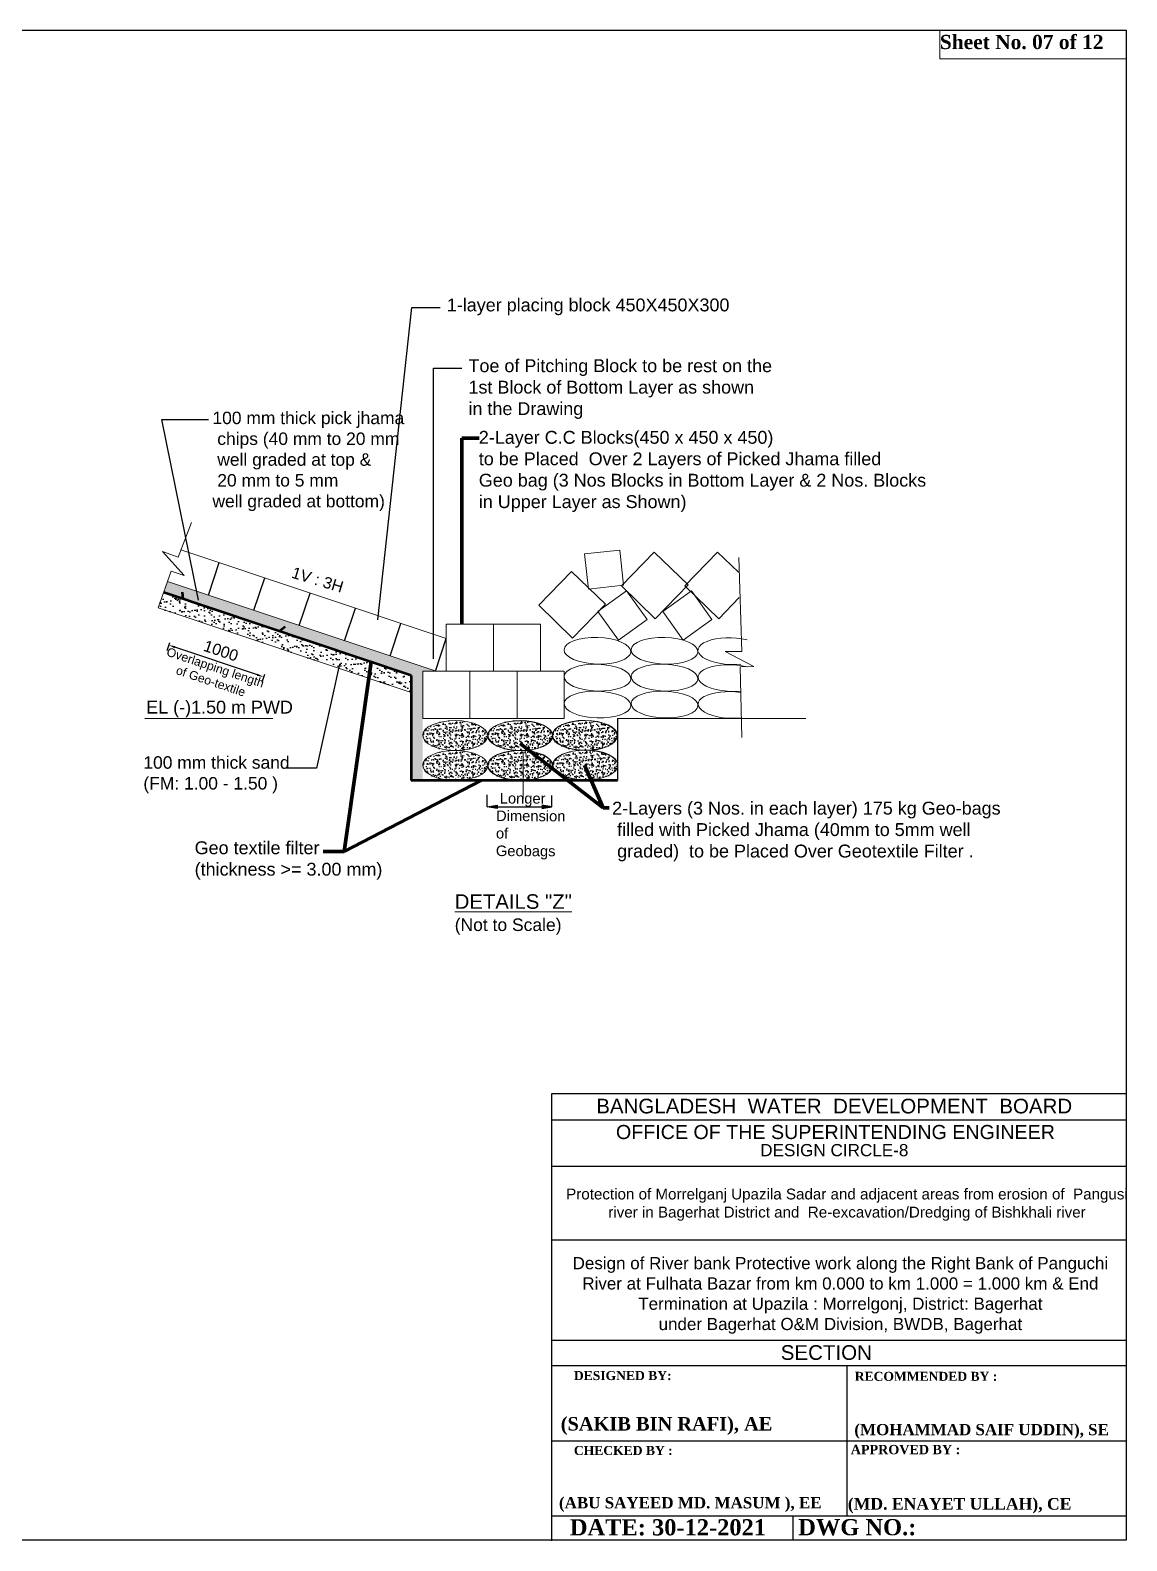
# Model space of a CAD drawing. Header units: inches. Extents: x 64995 to 402236, y -100918 to 204355.
# Drawn here: x 179876 to 185285, y 47339 to 54789 of the extents above; entities that cross this region are included whole.
import ezdxf
from ezdxf.enums import TextEntityAlignment as Align

# ---------------------------------------------------------------- set-up
doc = ezdxf.new("R2010")
doc.units = ezdxf.units.IN
doc.header["$LTSCALE"] = 7
doc.header["$MEASUREMENT"] = 0
doc.layers.add('LINE', color=7, linetype='Continuous')
doc.styles.add('Kazi_T_H', font='timesbd.ttf')
doc.styles.get("Standard").update_dxf_attribs({"font": 'arial.ttf'})
doc.dimstyles.get("Standard").update_dxf_attribs({"dimtxt": 0.18, "dimasz": 0.18, "dimexe": 0.18, "dimexo": 0.0625, "dimgap": 0.09, "dimtad": 0, "dimtih": 1, "dimtoh": 1, "dimdec": 4, "dimzin": 0, "dimdsep": 46, "dimtxsty": 'Standard', "dimcen": 0.09, "dimadec": 0, "dimazin": 0, "dimtfac": 1, "dimtdec": 4, "dimtofl": 0, "dimtmove": 0, "dimatfit": 3, "dimfxl": 1, "dimtolj": 1, "dimtzin": 0, "dimarcsym": 0})
pattern_1 = [(49.99999999999992, (203615.2992483607, 79015.10632731984), (39.35188850313687, -3.44284247640309), [4.1148, -45.2628]), (355, (203615.2992483607, 79015.10632731984), (-7.612450410744043, 41.26823486255088), [3.29184, -36.21023999999999]), (100.4509999999998, (203618.5785603622, 79014.81942531987), (31.73958035984723, 37.82520456918303), [3.497039999999997, -38.46743999999997]), (46.18419999999995, (203615.2992483607, 79026.07912732018), (58.55307283270007, -9.081142833469102), [6.1722, -67.8942]), (96.63559999999993, (203620.1786667598, 79025.32237132019), (51.27931464470726, 53.44392007225061), [5.245559999999988, -57.70115999999989]), (351.184, (203615.2992483607, 79026.07912732018), (51.27939485580977, 53.44382545788907), [4.937760000000002, -54.31536000000002]), (20.99999999999997, (203620.7856483614, 79023.3359273198), (32.74881404444278, -22.08935199962072), [4.114800000000002, -45.26280000000001]), (326, (203620.7856483614, 79023.3359273198), (13.3492381230918, 39.78460068242096), [3.291839999999999, -36.21023999999998]), (71.45139999999995, (203623.5147003611, 79021.49515371988), (46.0979620063469, 17.69533726666838), [3.49704, -38.46744]), (37.49999999999996, (203615.2992483607, 79015.10632731984), (0.6671383021278432, 18.26388839660107), [0, -35.77132799999993, 0, -36.75887999999993, 0, -36.34739999999994]), (7.499999999999941, (203615.2992483607, 79015.10632731984), (14.43304710222606, 21.63900416071381), [0, -20.95804799999998, 0, -34.94836799999996, 0, -13.85315999999999]), (327.4999999999999, (203603.0645763619, 79015.10632731984), (29.28756855604423, -1.237408702417484), [0, -13.716, 0, -42.79392000000001, 0, -56.78424]), (317.4999999999999, (203597.5781763611, 79015.10632731984), (31.9959031793799, 5.492122063199911), [0, -17.83080000000001, 0, -28.41955200000001, 0, -40.32504000000001])]

msp = doc.modelspace()

# ---------------------------------------------------------------- hatches: boundary and pattern name
at = {"linetype": 'Continuous', "lineweight": -3, "ltscale": 0.5}
h = msp.add_hatch(dxfattribs=at)
h.set_pattern_fill('AR-SAND', color=0, scale=0.9360000000000002, angle=-3.81666561775622e-14, style=0)
h.set_pattern_definition([(37.49999999999996, (203615.2992483607, 79015.10632731984), (-1.497629293041036, 45.80907901402645), [0, -36.13708799999993, 0, -40.4164799999999, 0, -38.63339999999992]), (7.499999999999941, (203615.2992483607, 79015.10632731984), (42.07537930171711, 67.09482941319794), [0, -19.49500799999998, 0, -32.57092799999997, 0, -12.48155999999999]), (327.4999999999999, (203586.0567363618, 79015.10632731984), (74.03688585460047, 0.134520485911831), [0, -11.8872, 0, -42.79392000000001, 0, -55.86984]), (317.4999999999999, (203586.0567363618, 79015.10632731984), (71.46888395140705, 20.8661846568754), [0, -5.943600000000003, 0, -28.05379200000001, 0, -32.09544000000002])])
h.paths.add_polyline_path([(181755.2729249006, 51522.34979706289), (181755.2729249006, 51607.30105897047), (180534.7639124138, 52015.72330097536), (180507.9550567908, 51939.74315915591)])
h = msp.add_hatch(dxfattribs=at)
h.set_pattern_fill('AR-CONC', color=0, scale=0.216, angle=-3.81666561775622e-14, style=0)
h.set_pattern_definition(pattern_1)
edge = h.paths.add_edge_path()
edge.add_line((180554.1052718559, 52070.53948761438), (180534.7639124141, 52015.7233009753))
edge.add_line((180534.7639124138, 52015.72330097536), (181755.2729249, 51607.30105897076))
edge.add_line((181755.2729249006, 51607.30105897047), (181755.2729249006, 51394.96256131751))
edge.add_line((181755.2729249006, 51394.9625613178), (181755.2729249006, 51088.77764126154))
edge.add_line((181755.2729249006, 51088.77764126154), (181812.5474802873, 51088.80207052847))
edge.add_line((181812.5474802876, 51088.80207052858), (181812.5177516592, 51158.50100894455))
edge.add_ellipse((181972.2227842702, 51163.24798372745), major_axis=(-160.1635614430871, 1.048461859423853), ratio=0.4596705317050754, start_angle=355.85492239076694, end_angle=364.5123611635756, ccw=False)
edge.add_line((181812.513011091, 51169.61529426075), (181812.4541723401, 51307.56308079263))
edge.add_ellipse((181972.3944962608, 51310.62951529476), major_axis=(-160.1635614430871, 1.048461859423853), ratio=0.4596705317050754, start_angle=357.1645229658917, end_angle=363.2027605884743, ccw=False)
edge.add_line((181812.4508643566, 51315.31866546286), (181812.4168939141, 51394.96256131739))
edge.add_line((181812.4168939149, 51394.9625613178), (181812.4168939149, 51627.38782340675))
edge.add_line((181812.4168939149, 51627.38782340645), (181874.6849326914, 51627.38782340645))
edge.add_line((181874.6849326925, 51627.38782340645), (181875.0542331822, 51628.49138452336))
edge.add_line((181875.0542331809, 51628.4913845233), (180554.1052718548, 52070.53948761467))
h = msp.add_hatch(dxfattribs=at)
h.set_pattern_fill('AR-CONC', color=0, scale=0.216, angle=-3.81666561775622e-14, style=0)
h.set_pattern_definition(pattern_1)
edge = h.paths.add_edge_path()
edge.add_ellipse((181972.3944962608, 51310.62951529476), major_axis=(-160.1635614430871, 1.048461859423853), ratio=0.4596705317050753, start_angle=0, end_angle=360)
h = msp.add_hatch(dxfattribs=at)
h.set_pattern_fill('AR-CONC', color=0, scale=0.216, angle=-3.81666561775622e-14, style=0)
h.set_pattern_definition([(49.99999999999992, (203936.4693017216, 79015.10632731984), (39.35188850313687, -3.44284247640309), [4.1148, -45.2628]), (355, (203936.4693017216, 79015.10632731984), (-7.612450410744043, 41.26823486255088), [3.29184, -36.21023999999999]), (100.4509999999998, (203939.7486137195, 79014.81942531987), (31.73958035984723, 37.82520456918303), [3.497039999999997, -38.46743999999997]), (46.18419999999995, (203936.4693017216, 79026.07912732018), (58.55307283270007, -9.081142833469102), [6.1722, -67.8942]), (96.63559999999993, (203941.3487201208, 79025.32237132019), (51.27931464470726, 53.44392007225061), [5.245559999999988, -57.70115999999989]), (351.184, (203936.4693017216, 79026.07912732018), (51.27939485580977, 53.44382545788907), [4.937760000000002, -54.31536000000002]), (20.99999999999997, (203941.9557017224, 79023.3359273198), (32.74881404444278, -22.08935199962072), [4.114800000000002, -45.26280000000001]), (326, (203941.9557017224, 79023.3359273198), (13.3492381230918, 39.78460068242096), [3.291839999999999, -36.21023999999998]), (71.45139999999995, (203944.6847537203, 79021.49515371988), (46.0979620063469, 17.69533726666838), [3.49704, -38.46744]), (37.49999999999996, (203936.4693017216, 79015.10632731984), (0.6671383021278432, 18.26388839660107), [0, -35.77132799999993, 0, -36.75887999999993, 0, -36.34739999999994]), (7.499999999999941, (203936.4693017216, 79015.10632731984), (14.43304710222606, 21.63900416071381), [0, -20.95804799999998, 0, -34.94836799999996, 0, -13.85315999999999]), (327.4999999999999, (203924.234629721, 79015.10632731984), (29.28756855604423, -1.237408702417484), [0, -13.716, 0, -42.79392000000001, 0, -56.78424]), (317.4999999999999, (203918.7482297203, 79015.10632731984), (31.9959031793799, 5.492122063199911), [0, -17.83080000000001, 0, -28.41955200000001, 0, -40.32504000000001])])
edge = h.paths.add_edge_path()
edge.add_ellipse((182293.5645496217, 51310.629515295), major_axis=(-160.1635614430871, 1.048461859423853), ratio=0.4596705317050753, start_angle=0, end_angle=360)
h = msp.add_hatch(dxfattribs=at)
h.set_pattern_fill('AR-CONC', color=0, scale=0.216, angle=-3.81666561775622e-14, style=0)
h.set_pattern_definition([(49.99999999999992, (204254.6298462568, 79015.10632731984), (39.35188850313687, -3.44284247640309), [4.1148, -45.2628]), (355, (204254.6298462568, 79015.10632731984), (-7.612450410744043, 41.26823486255088), [3.29184, -36.21023999999999]), (100.4509999999998, (204257.9091582565, 79014.81942531987), (31.73958035984723, 37.82520456918303), [3.497039999999997, -38.46743999999997]), (46.18419999999995, (204254.6298462568, 79026.07912732018), (58.55307283270007, -9.081142833469102), [6.1722, -67.8942]), (96.63559999999993, (204259.509264656, 79025.32237132019), (51.27931464470726, 53.44392007225061), [5.245559999999988, -57.70115999999989]), (351.184, (204254.6298462568, 79026.07912732018), (51.27939485580977, 53.44382545788907), [4.937760000000002, -54.31536000000002]), (20.99999999999997, (204260.1162462575, 79023.3359273198), (32.74881404444278, -22.08935199962072), [4.114800000000002, -45.26280000000001]), (326, (204260.1162462575, 79023.3359273198), (13.3492381230918, 39.78460068242096), [3.291839999999999, -36.21023999999998]), (71.45139999999995, (204262.8452982573, 79021.49515371988), (46.0979620063469, 17.69533726666838), [3.49704, -38.46744]), (37.49999999999996, (204254.6298462568, 79015.10632731984), (0.6671383021278432, 18.26388839660107), [0, -35.77132799999993, 0, -36.75887999999993, 0, -36.34739999999994]), (7.499999999999941, (204254.6298462568, 79015.10632731984), (14.43304710222606, 21.63900416071381), [0, -20.95804799999998, 0, -34.94836799999996, 0, -13.85315999999999]), (327.4999999999999, (204242.3951742561, 79015.10632731984), (29.28756855604423, -1.237408702417484), [0, -13.716, 0, -42.79392000000001, 0, -56.78424]), (317.4999999999999, (204236.9087742573, 79015.10632731984), (31.9959031793799, 5.492122063199911), [0, -17.83080000000001, 0, -28.41955200000001, 0, -40.32504000000001])])
edge = h.paths.add_edge_path()
edge.add_ellipse((182611.7250941588, 51310.62951529476), major_axis=(-160.1635614430871, 1.048461859423853), ratio=0.4596705317050753, start_angle=0, end_angle=360)
h = msp.add_hatch(dxfattribs=at)
h.set_pattern_fill('AR-CONC', color=0, scale=0.216, angle=-3.81666561775622e-14, style=0)
h.set_pattern_definition([(49.99999999999992, (203615.2992483607, 78867.32712946305), (39.35188850313687, -3.44284247640309), [4.1148, -45.2628]), (355, (203615.2992483607, 78867.32712946305), (-7.612450410744043, 41.26823486255088), [3.29184, -36.21023999999999]), (100.4509999999998, (203618.5785603622, 78867.04022746286), (31.73958035984723, 37.82520456918303), [3.497039999999997, -38.46743999999997]), (46.18419999999995, (203615.2992483607, 78878.2999294627), (58.55307283270007, -9.081142833469102), [6.1722, -67.8942]), (96.63559999999993, (203620.1786667598, 78877.5431734627), (51.27931464470726, 53.44392007225061), [5.245559999999988, -57.70115999999989]), (351.184, (203615.2992483607, 78878.2999294627), (51.27939485580977, 53.44382545788907), [4.937760000000002, -54.31536000000002]), (20.99999999999997, (203620.7856483614, 78875.55672946278), (32.74881404444278, -22.08935199962072), [4.114800000000002, -45.26280000000001]), (326, (203620.7856483614, 78875.55672946278), (13.3492381230918, 39.78460068242096), [3.291839999999999, -36.21023999999998]), (71.45139999999995, (203623.5147003611, 78873.71595586286), (46.0979620063469, 17.69533726666838), [3.49704, -38.46744]), (37.49999999999996, (203615.2992483607, 78867.32712946305), (0.6671383021278432, 18.26388839660107), [0, -35.77132799999993, 0, -36.75887999999993, 0, -36.34739999999994]), (7.499999999999941, (203615.2992483607, 78867.32712946305), (14.43304710222606, 21.63900416071381), [0, -20.95804799999998, 0, -34.94836799999996, 0, -13.85315999999999]), (327.4999999999999, (203603.0645763619, 78867.32712946305), (29.28756855604423, -1.237408702417484), [0, -13.716, 0, -42.79392000000001, 0, -56.78424]), (317.4999999999999, (203597.5781763611, 78867.32712946305), (31.9959031793799, 5.492122063199911), [0, -17.83080000000001, 0, -28.41955200000001, 0, -40.32504000000001])])
edge = h.paths.add_edge_path()
edge.add_ellipse((181972.3944962608, 51162.85031743775), major_axis=(-160.1635614430871, 1.048461859423853), ratio=0.4596705317050753, start_angle=0, end_angle=360)
h = msp.add_hatch(dxfattribs=at)
h.set_pattern_fill('AR-CONC', color=0, scale=0.216, angle=-3.81666561775622e-14, style=0)
h.set_pattern_definition([(49.99999999999992, (203936.4693017216, 78868.23745708316), (39.35188850313687, -3.44284247640309), [4.1148, -45.2628]), (355, (203936.4693017216, 78868.23745708316), (-7.612450410744043, 41.26823486255088), [3.29184, -36.21023999999999]), (100.4509999999998, (203939.7486137195, 78867.9505550832), (31.73958035984723, 37.82520456918303), [3.497039999999997, -38.46743999999997]), (46.18419999999995, (203936.4693017216, 78879.21025708303), (58.55307283270007, -9.081142833469102), [6.1722, -67.8942]), (96.63559999999993, (203941.3487201208, 78878.45350108304), (51.27931464470726, 53.44392007225061), [5.245559999999988, -57.70115999999989]), (351.184, (203936.4693017216, 78879.21025708303), (51.27939485580977, 53.44382545788907), [4.937760000000002, -54.31536000000002]), (20.99999999999997, (203941.9557017205, 78876.46705708336), (32.74881404444278, -22.08935199962072), [4.114800000000002, -45.26280000000001]), (326, (203941.9557017205, 78876.46705708336), (13.3492381230918, 39.78460068242096), [3.291839999999999, -36.21023999999998]), (71.45139999999995, (203944.6847537203, 78874.62628348297), (46.0979620063469, 17.69533726666838), [3.49704, -38.46744]), (37.49999999999996, (203936.4693017216, 78868.23745708316), (0.6671383021278432, 18.26388839660107), [0, -35.77132799999993, 0, -36.75887999999993, 0, -36.34739999999994]), (7.499999999999941, (203936.4693017216, 78868.23745708316), (14.43304710222606, 21.63900416071381), [0, -20.95804799999998, 0, -34.94836799999996, 0, -13.85315999999999]), (327.4999999999999, (203924.234629721, 78868.23745708316), (29.28756855604423, -1.237408702417484), [0, -13.716, 0, -42.79392000000001, 0, -56.78424]), (317.4999999999999, (203918.7482297203, 78868.23745708316), (31.9959031793799, 5.492122063199911), [0, -17.83080000000001, 0, -28.41955200000001, 0, -40.32504000000001])])
edge = h.paths.add_edge_path()
edge.add_ellipse((182293.5645496217, 51163.76064505785), major_axis=(-160.1635614430871, 1.048461859423853), ratio=0.4596705317050753, start_angle=0, end_angle=360)
h = msp.add_hatch(dxfattribs=at)
h.set_pattern_fill('AR-CONC', color=0, scale=0.216, angle=-3.81666561775622e-14, style=0)
h.set_pattern_definition([(49.99999999999992, (204256.6433458166, 78869.24336308506), (39.35188850313687, -3.44284247640309), [4.1148, -45.2628]), (355, (204256.6433458166, 78869.24336308506), (-7.612450410744043, 41.26823486255088), [3.29184, -36.21023999999999]), (100.4509999999998, (204259.9226578163, 78868.9564610851), (31.73958035984723, 37.82520456918303), [3.497039999999997, -38.46743999999997]), (46.18419999999995, (204256.6433458166, 78880.21616308493), (58.55307283270007, -9.081142833469102), [6.1722, -67.8942]), (96.63559999999993, (204261.5227642177, 78879.45940708494), (51.27931464470726, 53.44392007225061), [5.245559999999988, -57.70115999999989]), (351.184, (204256.6433458166, 78880.21616308493), (51.27939485580977, 53.44382545788907), [4.937760000000002, -54.31536000000002]), (20.99999999999997, (204262.1297458155, 78877.47296308502), (32.74881404444278, -22.08935199962072), [4.114800000000002, -45.26280000000001]), (326, (204262.1297458155, 78877.47296308502), (13.3492381230918, 39.78460068242096), [3.291839999999999, -36.21023999999998]), (71.45139999999995, (204264.8587978171, 78875.63218948533), (46.0979620063469, 17.69533726666838), [3.49704, -38.46744]), (37.49999999999996, (204256.6433458166, 78869.24336308506), (0.6671383021278432, 18.26388839660107), [0, -35.77132799999993, 0, -36.75887999999993, 0, -36.34739999999994]), (7.499999999999941, (204256.6433458166, 78869.24336308506), (14.43304710222606, 21.63900416071381), [0, -20.95804799999998, 0, -34.94836799999996, 0, -13.85315999999999]), (327.4999999999999, (204244.408673816, 78869.24336308506), (29.28756855604423, -1.237408702417484), [0, -13.716, 0, -42.79392000000001, 0, -56.78424]), (317.4999999999999, (204238.9222738171, 78869.24336308482), (31.9959031793799, 5.492122063199911), [0, -17.83080000000001, 0, -28.41955200000001, 0, -40.32504000000001])])
edge = h.paths.add_edge_path()
edge.add_ellipse((182613.7385937149, 51164.76655105998), major_axis=(-160.1635614430871, 1.048461859423853), ratio=0.4596705317050753, start_angle=0, end_angle=360)
h = msp.add_hatch(color=0, dxfattribs=at)
h.set_gradient(color1=(255, 255, 255), one_color=1, tint=1, name='CYLINDER')
h.paths.add_polyline_path([(182129.2898649635, 50959.52798087856), (182179.6898649638, 50951.12798087866), (182179.6898649638, 50967.9279808787)])
h = msp.add_hatch(color=0, dxfattribs=at)
h.set_gradient(color1=(255, 255, 255), one_color=1, tint=1, name='CYLINDER')
h.paths.add_polyline_path([(182449.5129008373, 50959.52798087833), (182399.1129008388, 50951.12798087866), (182399.1129008388, 50967.9279808787)])

# ---------------------------------------------------------------- linework, layer by layer
at = {"color": 0, "linetype": 'Continuous', "lineweight": -3, "ltscale": 0.5}
for p, q in [((180755.3668061761, 52003.18845279988), (180808.9311210537, 52163.25186131064)), ((180979.3042915786, 51928.24903914736), (181032.8686064562, 52088.31244765812)), ((181203.241776981, 51853.30962549507), (181256.8060918568, 52013.37303400537)), ((181427.1792623816, 51778.37021184255), (181480.7435772592, 51938.43362035331)), ((181651.116747784, 51703.43079819003), (181704.6810626617, 51863.49420670079)), ((181875.0542331809, 51628.491384524), (181928.6185480623, 51788.55479304803)), ((180996.5916183298, 51610.08109012883), (180589.8045844069, 51746.20533887514)), ((182129.2898649635, 50959.52798087856), (182129.2898649635, 51018.48511867093)), ((182129.2898649635, 50959.52798087856), (182179.6898649638, 50967.9279808787)), ((182179.6898649638, 50951.12798087866), (182129.2898649635, 50959.52798087856)), ((182179.6898649638, 50967.9279808787), (182179.6898649638, 50951.12798087866)), ((182179.6898649638, 50959.52798087856), (182399.1129008388, 50959.52798087856)), ((182449.5129008373, 50959.52798087833), (182399.1129008388, 50967.9279808787)), ((182399.1129008388, 50951.12798087866), (182449.5129008373, 50959.52798087833)), ((182449.5129008373, 50959.52798087833), (182449.5129008373, 51015.14796003265)), ((182448.0344864208, 48823.53203956329), (185281.8755636275, 48823.53203956329)), ((183905.3214248385, 47462.84010871657), (183905.3214248385, 48201.73057860247))]:
    msp.add_line(p, q, dxfattribs=at)
at = {"color": 0, "lineweight": -3, "ltscale": 0.5}
for p, q in [((180562.697619679, 51767.93026610705), (180549.6487408807, 51728.93563619287)), ((181031.3146601753, 51611.11567451953), (181018.2657813771, 51572.12104460558))]:
    msp.add_line(p, q, dxfattribs=at)
at = {"color": 0, "linetype": 'Continuous', "lineweight": -3, "ltscale": 0.5}
for points in [[(180591.5287796451, 51751.35783942285), (180588.0803891724, 51741.05283832674), (180558.8895811221, 51756.55051029528)], [(180998.3158135643, 51615.23359067676), (180994.8674230916, 51604.92858958066), (181027.5066216147, 51599.73591870846)]]:
    msp.add_solid(points, dxfattribs=at)
at = {"layer": 'LINE', "color": 0, "lineweight": 13, "ltscale": 0.5}
for p, q in [((181928.6185480623, 51788.5547930478), (180619.4332521973, 52226.66625196099)), ((181878.3519464867, 51627.38782340645), (180554.1052718559, 52070.53948761438)), ((181755.2729249006, 51522.34979706289), (180508.126596999, 51939.68575619099)), ((181072.1650162643, 51394.9625613178), (180442.2509825533, 51394.9625613178)), ((181812.4168939149, 51394.9625613171), (182509.692680203, 51394.96256131757)), ((181812.4168939149, 51394.9625613178), (182509.692680203, 51394.9625613178)), ((182772.8151431071, 51395.18511633723), (183702.1908792058, 51395.18511633793)), ((182307.8826976107, 51229.87381806372), (182307.8826976107, 50997.44855597484)), ((182307.8826976107, 50997.44855597484), (182307.8826976107, 51229.87381806372))]:
    msp.add_line(p, q, dxfattribs=at)
at = {"layer": 'LINE', "color": 0, "lineweight": 53, "ltscale": 0.5}
for p, q in [((181755.2729249006, 51607.30105897047), (180534.7639124138, 52015.72330097536)), ((180630.9630635479, 51983.5319180494), (180626.7862427464, 52018.17178173651)), ((181103.8970164793, 51825.27274634348), (181133.5476657418, 51848.1682079994)), ((181755.2729249006, 51607.30105897047), (181755.2729249006, 51394.9625613178)), ((181755.2729249006, 51394.9625613178), (181755.2729249006, 51088.77764126154)), ((182772.8151431071, 51089.21165266967), (181755.2729249006, 51088.77764126154))]:
    msp.add_line(p, q, dxfattribs=at)
at = {"layer": 'LINE', "color": 0, "lineweight": -3, "ltscale": 0.5}
msp.add_line((182772.8151431071, 51395.18511633723), (182772.8151431071, 51089.21165266944), dxfattribs=at)
at = {"layer": 'LINE', "color": 0, "linetype": 'ByBlock', "lineweight": -3, "ltscale": 0.5}
for p, q in [((182448.0344864208, 49542.78146089509), (182448.0344864208, 47339.06337211741)), ((185281.8755636275, 49542.78146089509), (182448.0344864208, 49542.78146089509)), ((185281.8755636275, 49414.00122640783), (182448.0344864208, 49414.00122640759)), ((185281.8755636275, 49184.63880741049), (182448.0344864208, 49184.63880741049)), ((185281.8755636275, 48326.34951358958), (182448.0344864208, 48326.34951358958)), ((185281.8755636275, 48201.73057860247), (182448.0344864208, 48201.73057860247)), ((182448.0344864208, 47832.28534365928), (185281.8755636275, 47832.28534365998)), ((182448.0344864208, 47462.84010871657), (185281.8755636275, 47462.84010871657)), ((183639.5655909762, 47342.45464220195), (183639.565590978, 47462.84010871657))]:
    msp.add_line(p, q, dxfattribs=at)
msp.add_lwpolyline([(174467.7297319401, 54789.15759465442), (185281.8755636275, 54789.15759465442), (185281.8755636275, 47342.45464220195), (174467.7297319401, 47342.45464220195)], close=True, dxfattribs=at)
at = {"layer": 'LINE', "color": 0, "lineweight": 13, "ltscale": 0.5}
for points in [[(185281.8755636275, 54789.15759465442), (184362.6290146824, 54789.15759465419), (184362.6290146824, 54647.70052863768), (185281.8755636275, 54647.70052863768)], [(182783.8081718838, 52225.30339213329), (182610.5315221759, 52206.26927056474), (182629.5656437004, 52032.9926208333), (182802.842293453, 52052.02674235784)], [(182792.1366878679, 52048.30808489335), (182959.163834062, 51886.6806277701), (183120.7912911406, 52053.70777396586), (182953.7641449911, 52215.33523106676)], [(182384.5544234967, 51953.14513027629), (182551.5815696908, 51791.51767315328), (182713.2090267694, 51958.5448193488), (182546.1818806199, 52120.17227644994)], [(182778.0556038158, 51780.63478938894), (182919.586946596, 51882.39909626715), (182817.8226397397, 52023.93043900173), (182676.291297006, 51922.16613214587)], [(183097.4146719245, 51780.63478938894), (183238.9460147029, 51882.39909626715), (183137.1817078484, 52023.93043900173), (182995.6503651129, 51922.16613214587)], [(181928.6295249915, 51627.38782340645), (182161.0547870589, 51627.38782340645), (182161.0547870589, 51859.81308547299), (181928.6295249915, 51859.81308547299)], [(182161.0547870589, 51627.38782340645), (182393.4800491245, 51627.38782340645), (182393.4800491245, 51859.81308547299), (182161.0547870589, 51859.81308547299)], [(181812.4168939149, 51394.9625613171), (182044.8421560252, 51394.96256131757), (182044.8421560252, 51627.38782340645), (181812.4168939149, 51627.38782340645)], [(182044.8421560252, 51394.96256131757), (182277.2674180908, 51394.96256131757), (182277.2674180908, 51627.38782340645), (182044.8421560252, 51627.38782340645)], [(182277.2674180908, 51394.96256131757), (182509.692680203, 51394.96256131757), (182509.692680203, 51627.38782340645), (182277.2674180908, 51627.38782340645)]]:
    msp.add_lwpolyline(points, close=True, dxfattribs=at)
for points in [[(180672.4688559925, 52361.84261867342), (180605.1824935457, 52190.34412796501), (180528.4996876797, 52217.70041463532), (180635.7739878265, 52099.59302810099), (180572.024471643, 52121.32506982315), (180507.9550567927, 51939.74315915591)], [(183369.8233842296, 52115.63324349568), (183266.7905286221, 52215.33523106676), (183105.1630714988, 52048.30808489335), (183272.1902176948, 51886.6806277701), (183373.7531613843, 51991.6366108091)], [(183370.9935850376, 52189.18332500321), (183385.6856657905, 51725.60270238233), (183304.269693297, 51725.36072978711), (183445.2146157479, 51650.58333310144), (183377.8725344228, 51649.43158070402), (183386.1629716592, 51300.62210690564)]]:
    msp.add_lwpolyline(points, dxfattribs=at)
at = {"layer": 'LINE', "color": 0, "lineweight": 9, "ltscale": 0.5, "extrusion": (0, 0, -1)}
for centre in [(182673.6947573094, 51728.68639945037), (183004.454658792, 51728.68639945037), (182674.0177823609, 51595.9915588925), (183004.7776838472, 51595.9915588925), (182674.3408074124, 51463.29671833463), (183005.1007088968, 51463.29671833463)]:
    msp.add_ellipse(centre, major_axis=(-164.6481272087495, 5.298660709608685), ratio=0.3999216098319038, dxfattribs=at)
for centre, start_param, end_param in [((183334.205793752, 51726.65347989261), 4.415154917623578, 8.331166990836724), ((183334.5288188035, 51593.95863933473), 4.415154917623578, 8.331166990836724), ((183334.8011536473, 51461.26379877686), 4.396914008775774, 8.124678977304125)]:
    msp.add_ellipse(centre, major_axis=(-164.6481272087495, 5.298660709608685), ratio=0.3999216098319038, start_param=start_param, end_param=end_param, dxfattribs=at)
at = {"layer": 'LINE', "color": 0, "lineweight": 9, "ltscale": 0.5}
for centre in [(181972.3944962608, 51310.62951529476), (182292.7119482165, 51309.59303924286), (182293.5645496217, 51310.629515295), (182611.7250941588, 51310.62951529476), (182612.8213912813, 51311.56242011752), (181972.3944962608, 51162.85031743775), (182292.7119482165, 51162.72416900619), (182293.5645496217, 51163.76064505785), (182613.7385937149, 51164.76655105998), (182614.8348908411, 51165.6994558825)]:
    msp.add_ellipse(centre, major_axis=(-160.163561443087, 1.048461859423862), ratio=0.4596705317050753, dxfattribs=at)

# ---------------------------------------------------------------- texts
at = {"color": 0, "linetype": 'Continuous', "lineweight": -3, "ltscale": 0.5, "insert": (180793.1981013665, 51656.63961585153), "char_height": 60, "attachment_point": 5, "rotation": 341.4980732462341}
msp.add_mtext('\\A1;{\\H0.9333x;1000\\H0.7653x;\\POverlapping length\\Pof Geo-textile}', dxfattribs=at)
at = {"layer": 'LINE', "color": 0, "linetype": 'ByBlock', "lineweight": -3, "ltscale": 0.5}
for s, height, p in [('BANGLADESH  WATER  DEVELOPMENT  BOARD', 72.35232321933763, (183841.7155081615, 49446.85181032133)), ('OFFICE OF THE SUPERINTENDING ENGINEER', 69.39847886400001, (183847.803900978, 49320.42968654924)), ('DESIGN CIRCLE-8', 60.34650336, (183842.1684794672, 49235.62907854014)), ('SECTION', 72.41580403199998, (183802.8963356059, 48231.39168248948))]:
    msp.add_text(s, height=height, dxfattribs=at).set_placement(p, align=Align.CENTER)
at = {"layer": 'LINE', "color": 0, "linetype": 'ByBlock', "lineweight": -3, "ltscale": 0.5, "style": 'Kazi_T_H'}
for s, height, p in [('DESIGNED BY:', 44.33342819316995, (182557.8276799548, 48131.74289998709)), ('RECOMMENDED BY :', 44.33342819316995, (183942.9588101603, 48128.02734676254)), ('(SAKIB BIN RAFI), AE', 66.50014228975493, (182493.0158274178, 47882.90509592037)), ('(MOHAMMAD SAIF UDDIN), SE ', 55.41678524146243, (183941.1008746646, 47859.80863076)), ('CHECKED BY :', 44.33342819316995, (182557.8276799548, 47762.29766504391)), ('APPROVED BY :', 46.01366512169109, (183923.2237257067, 47765.98195524531)), ('(ABU SAYEED MD. MASUM ), EE', 55.41678524146243, (182484.2516072061, 47498.89495457191)), ('(MD. ENAYET ULLAH), CE ', 57.51708140211386, (183909.0414446112, 47492.47812564619)), ('DATE: 30-12-2021', 79.80017074770593, (182537.9247171156, 47365.70662174624)), ('DWG NO.: ', 79.80017074770593, (183664.2530684698, 47366.51201562857))]:
    msp.add_text(s, height=height, dxfattribs=at).set_placement(p)
at = {"layer": 'LINE', "color": 0, "lineweight": 13, "ltscale": 0.5, "attachment_point": 1}
for s, insert, char_height, width in [('{\\fTimes New Roman|b1|i0|c0|p18;Sheet No. 07 of 12}', (184362.6290146824, 54766.0668838722), 69.96767869439999, 961.5735500411007), ('{\\H1.432x;\\LDETAILS "Z"\\P\\H0.8603x;\\l(Not to Scale)}', (181970.0036180695, 50527.73208694401), 50.08010471406652, 812.6076130041849)]:
    msp.add_mtext(s, dxfattribs=dict(at, insert=insert, char_height=char_height, width=width))
at = {"layer": 'LINE', "color": 0, "linetype": 'ByBlock', "lineweight": -3, "ltscale": 0.5, "char_height": 63.4400922615762, "attachment_point": 1}
for s, insert in [('1-layer placing block 450X450X300', (181930.8328167001, 53465.9241690257)), ('Toe of Pitching Block to be rest on the \\P1st Block of Bottom Layer as shown \\Pin the Drawing', (182037.689865707, 53166.16635562627)), ('2-Layer C.C Blocks(450 x 450 x 450)\\Pto be Placed  Over 2 Layers of Picked Jhama filled\\PGeo bag (3 Nos Blocks in Bottom Layer & 2 Nos. Blocks\\Pin Upper Layer as Shown)', (182088.7713941267, 52812.96740602407)), ('EL (-)1.50 m PWD', (180448.167821948, 51482.2758532605)), ('2-Layers (3 Nos. in each layer) 175 kg Geo-bags \\P filled with Picked Jhama (40mm to 5mm well\\P graded)  to be Placed Over Geotextile Filter .', (182746.4209015319, 50984.09791107321)), ('Geo textile filter \\P(thickness >= 3.00 mm) ', (180687.2888688711, 50788.72639111484))]:
    msp.add_mtext(s, dxfattribs=dict(at, insert=insert))
at = {"layer": 'LINE', "color": 0, "linetype": 'ByBlock', "lineweight": 40, "ltscale": 0.5, "char_height": 61.53193283100535, "attachment_point": 1}
for s, insert in [('100 mm thick pick jhama\\P chips (40 mm to 20 mm\\P well graded at top &\\P 20 mm to 5 mm \\Pwell graded at bottom) ', (180775.1064262545, 52907.80439774234)), ('100 mm thick sand \\P(FM: 1.00 - 1.50 )', (180434.3387216782, 51208.39578201187))]:
    msp.add_mtext(s, dxfattribs=dict(at, insert=insert))
at = {"layer": 'LINE', "color": 0, "lineweight": 13, "ltscale": 0.5, "attachment_point": 1}
for s, insert, char_height, width, rotation in [('1V : 3H', (181177.2519755071, 52143.69459790255), 56, 328.7194168439177, 343.0631244216643), (' {\\H1.112x;Longer Dimension of Geobags}', (182174.4783591038, 51027.23160781161), 46.60981613382224, 357.2564361926465, 359.7405436734815)]:
    msp.add_mtext(s, dxfattribs=dict(at, insert=insert, char_height=char_height, width=width, rotation=rotation))
at = {"layer": 'LINE', "color": 0, "linetype": 'ByBlock', "lineweight": -3, "ltscale": 0.5, "width": 2826.040163557143, "attachment_point": 2}
for s, insert, char_height in [('{\\C256;Protection of Morrelganj Upazila Sadar and adjacent areas from erosion of  Pangusi river in Bagerhat District and  Re-excavation/Dredging of Bishkhali river}', (183904.7570706554, 49076.08353046805), 53.48825867698068), ('{\\C256;Design of River bank Protective work along the Right Bank of Panguchi River at Fulhata Bazar from km 0.000 to km 1.000 = 1.000 km & End Termination at Upazila : Morrelgonj, District: Bagerhat ^Junder Bagerhat O&M Division, BWDB, Bagerhat}', (183872.1598322693, 48738.37584185938), 60)]:
    msp.add_mtext(s, dxfattribs=dict(at, insert=insert, char_height=char_height))

# ---------------------------------------------------------------- leaders
at = {"color": 0, "linetype": 'Continuous', "lineweight": -3, "ltscale": 0.5}
for points in [[(181590.7633921882, 51881.72199839711), (181758.1797994306, 53421.97290146918), (181899.0045886828, 53421.97290146918)], [(181865.0368484376, 51688.87766797197), (181865.0368484376, 53122.21508806929), (182005.8616376897, 53122.21508806929)], [(180706.7525360255, 51978.09815535726), (180525.303884572, 52869.252972212), (180755.2064855067, 52869.252972212)], [(181401.4173238357, 51663.04814349798), (181289.0495456165, 51150.20019002057), (181137.0278008288, 51150.20019002057)]]:
    msp.add_leader(points, dimstyle='Standard', override={"dimasz": 0.7, "dimgap": 0.09, "dimtad": 0, "dimfxl": 0.15, "dimfxlon": 1}, dxfattribs=at)
at = {"layer": 'LINE', "color": 0, "lineweight": 13, "ltscale": 0.5}
for points in [[(182004.6582509471, 51859.81308547299), (182004.6582509471, 52776.5143829564), (182090.9428375872, 52776.5143829564)], [(181557.8164111009, 51673.37646786923), (181424.3092157604, 50737.8129877989)], [(182292.4267804628, 51270.75045058931), (182702.2223199369, 50954.45329670895)], [(182610.2437212771, 51163.83582901055), (182702.2223199369, 50954.45329670895), (182731.6782277642, 50954.45329670895)], [(182099.8851664184, 51088.86905990037), (181424.3092157604, 50737.8129877989), (181321.1299190452, 50737.8129877989)]]:
    msp.add_leader(points, dimstyle='Standard', override={"dimtxt": 0.9, "dimasz": 0.7, "dimclrd": 7, "dimclre": 7, "dimclrt": 7, "dimlwd": 65535, "dimlwe": 65535}, dxfattribs=at)

doc.saveas('drawing.dxf')
